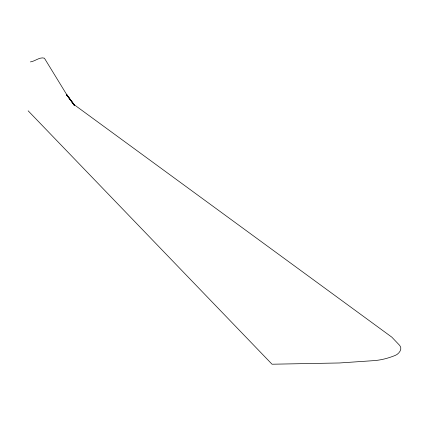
<?xml version="1.0" encoding="UTF-8"?>
<svg xmlns="http://www.w3.org/2000/svg" width="422" height="422" viewBox="0 0 422 422"><rect width="100%" height="100%" fill="white"/><g stroke="black" fill="none" stroke-linecap="round" stroke-linejoin="round"><path stroke-width="0.63" d="M30.395 61.907C34.799 61.475 39.868 56.617 44.416 58.199L66.301 93.942L74.467 105.621L66.449 94.312L74.494 105.247L66.46 94.676L74.388 104.93L74.172 104.688L391.827 337.152L399.718 345.439C402.857 348.867 398.927 353.926 395.43 355.329C388.546 358.162 381.251 360.119 373.808 360.641L339.452 362.973L272.037 364.218L28.147 110.817"/></g></svg>
